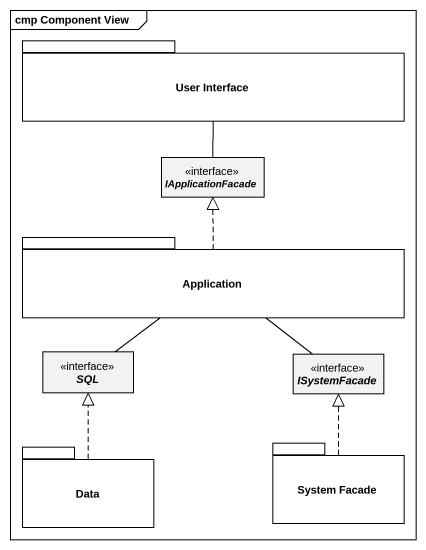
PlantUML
@startuml
mainframe cmp Component View
hide circle
hide empty members
package "User Interface" as User_Interface {
}
interface IApplicationFacade
package Application {
}
interface SQL
interface ISystemFacade
package Data {
}
package "System Facade" as System_Facade {
}
User_Interface -- IApplicationFacade
Application .up.|> IApplicationFacade
Application -- SQL
Application -- ISystemFacade
Data .up.|> SQL
System_Facade .up.|> ISystemFacade
@enduml
